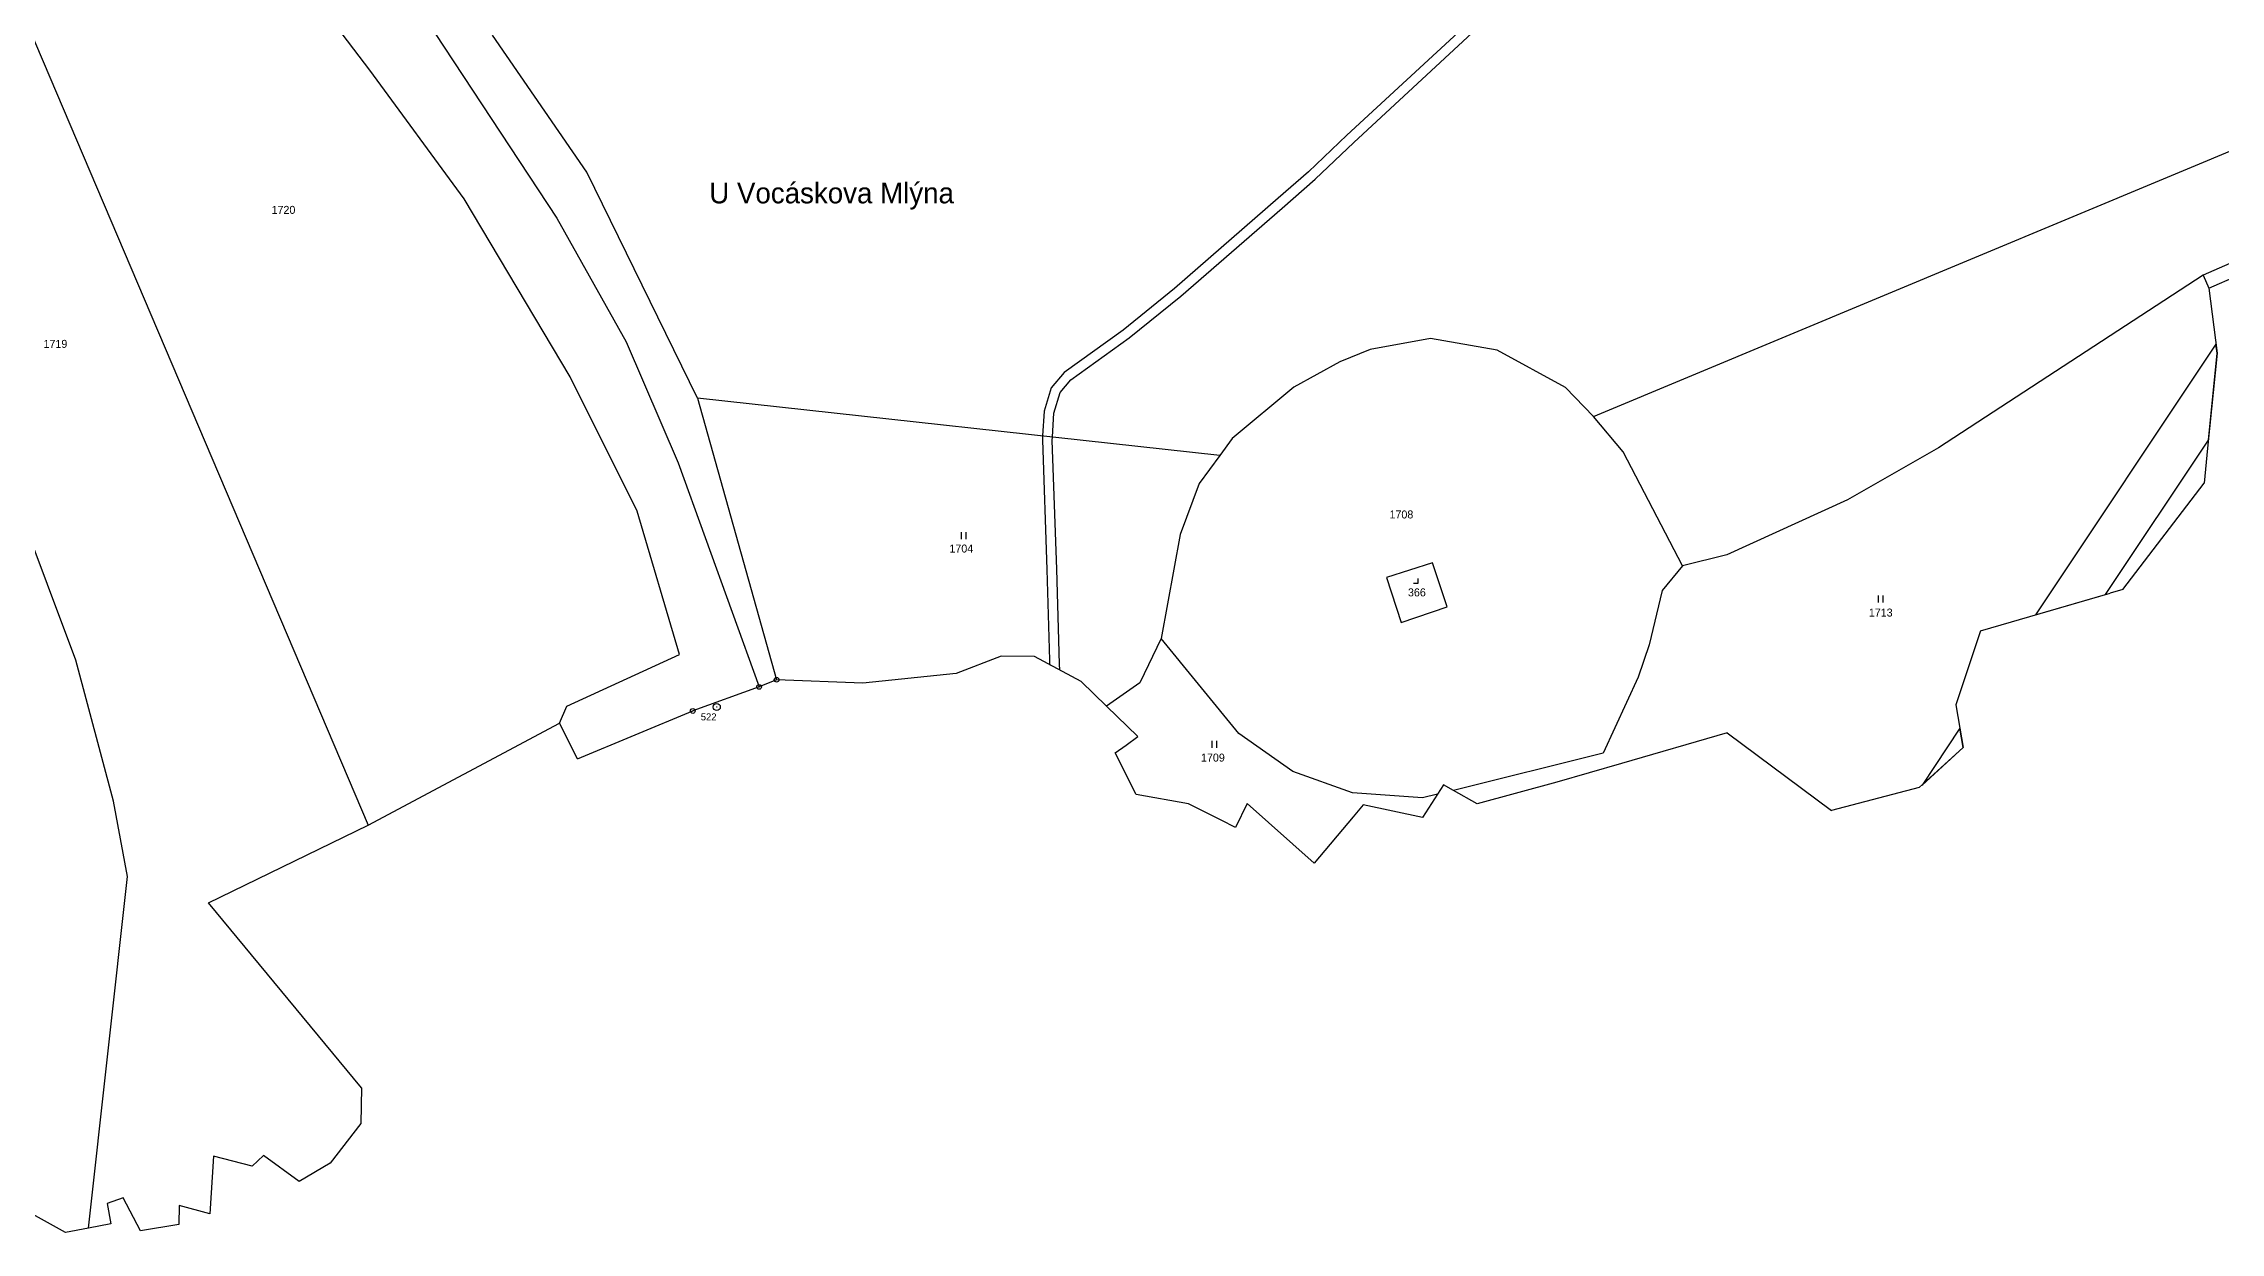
# Model space of a CAD drawing. Extents: x -820725 to -814908, y -1038210 to -1035296.
# Drawn here: x -817085.8 to -816623.3, y -1037958.7 to -1037705.9 of the extents above; entities that cross this region are included whole.
import ezdxf
from ezdxf.enums import TextEntityAlignment as Align

# ---------------------------------------------------------------- set-up
doc = ezdxf.new("R2010")
doc.units = 0
doc.header["$MEASUREMENT"] = 0
doc.linetypes.add('0_051C', pattern=[0])
doc.linetypes.add('0_206_2', pattern=[0])
for name, color, linetype in [('1009', 1, 'CONTINUOUS'), ('101', 1, 'CONTINUOUS'), ('1016', 1, 'CONTINUOUS'), ('105', 1, 'CONTINUOUS'), ('18', 1, 'CONTINUOUS'), ('20602', 1, 'CONTINUOUS'), ('21900', 1, 'CONTINUOUS'), ('23700', 1, 'CONTINUOUS'), ('306', 1, 'CONTINUOUS'), ('319', 1, 'CONTINUOUS')]:
    doc.layers.add(name, color=color, linetype=linetype)

# ---------------------------------------------------------------- blocks, each defined once
blk = doc.blocks.new('3_06$2')
at = {"layer": '306', "color": 255, "linetype": 'Continuous'}
for p, q in [((-0.51, 0), (-0.51, 1.5)), ((0.49, 0), (0.49, 1.5))]:
    blk.add_line(p, q, dxfattribs=at)
blk = doc.blocks.new('3_19$11')
at = {"layer": '319', "color": 255, "linetype": 'Continuous'}
for p, q in [((-1, 0), (0, 0)), ((0, 0), (0, 1))]:
    blk.add_line(p, q, dxfattribs=at)
blk = doc.blocks.new('1_01$12')
at = {"layer": '101', "color": 3, "linetype": 'Continuous'}
for radius in [0.75, 0.03]:
    blk.add_circle((0, 0), radius, dxfattribs=at)
blk = doc.blocks.new('1_05$13')
at = {"layer": '105', "color": 3, "linetype": 'Continuous'}
for radius in [0.5, 0.0303]:
    blk.add_circle((0, 0), radius, dxfattribs=at)

msp = doc.modelspace()

# ---------------------------------------------------------------- linework, layer by layer
at = {"layer": '20602', "color": 3, "linetype": '0_206_2'}
for p, q in [((-816625.73, -1037757.91), (-816583.95, -1037739.62)), ((-816625.73, -1037757.91), (-816624, -1037771.77)), ((-816624, -1037771.77), (-816626.03, -1037791.95)), ((-816626.03, -1037791.95), (-816626.78, -1037799.43)), ((-816644.03, -1037822), (-816626.78, -1037799.43)), ((-816644.03, -1037822), (-816646.71, -1037822.78)), ((-816674.27, -1037830.79), (-816646.71, -1037822.78)), ((-816674.27, -1037830.79), (-816679.52, -1037846.54)), ((-816882.37, -1037836.15), (-816891.91, -1037839.85)), ((-816875.29, -1037836.25), (-816882.37, -1037836.15)), ((-816865.34, -1037841.57), (-816875.29, -1037836.25)), ((-816891.91, -1037839.85), (-816911.73, -1037841.9)), ((-816933.79, -1037842.72), (-816947.88, -1037847.84)), ((-816930.08, -1037841.21), (-816933.79, -1037842.72)), ((-816911.73, -1037841.9), (-816930.08, -1037841.21)), ((-816859.95, -1037846.82), (-816865.34, -1037841.57)), ((-816972.4, -1037857.99), (-816947.88, -1037847.84)), ((-816853.31, -1037853.28), (-816859.95, -1037846.82)), ((-816679.52, -1037846.54), (-816678.64, -1037851.52)), ((-817016.85, -1037872.14), (-816976.19, -1037850.4)), ((-816972.4, -1037857.99), (-816976.19, -1037850.4)), ((-816855.83, -1037855.08), (-816853.31, -1037853.28)), ((-816728.12, -1037852.51), (-816750.55, -1037859)), ((-816728.12, -1037852.51), (-816705.94, -1037868.99)), ((-816678.64, -1037851.52), (-816677.92, -1037855.63)), ((-816858.15, -1037856.74), (-816855.83, -1037855.08)), ((-816853.68, -1037865.61), (-816858.15, -1037856.74)), ((-816750.55, -1037859), (-816764.3, -1037862.97)), ((-816677.92, -1037855.63), (-816687.27, -1037864.14)), ((-816788.34, -1037863.54), (-816789.62, -1037865.54)), ((-816786.23, -1037864.73), (-816788.34, -1037863.54)), ((-816764.3, -1037862.97), (-816781.23, -1037867.55)), ((-816687.27, -1037864.14), (-816705.94, -1037868.99)), ((-816842.59, -1037867.56), (-816853.68, -1037865.61)), ((-816835.64, -1037871.07), (-816842.59, -1037867.56)), ((-816830.1, -1037867.51), (-816832.6, -1037872.6)), ((-816815.84, -1037880.18), (-816830.1, -1037867.51)), ((-816805.45, -1037867.82), (-816807.6, -1037870.37)), ((-816792.83, -1037870.51), (-816805.45, -1037867.82)), ((-816789.62, -1037865.54), (-816792.83, -1037870.51)), ((-816781.23, -1037867.55), (-816786.23, -1037864.73)), ((-817050.79, -1037888.63), (-817016.85, -1037872.14)), ((-816832.6, -1037872.6), (-816835.64, -1037871.07)), ((-816807.6, -1037870.37), (-816815.84, -1037880.18)), ((-817018.29, -1037927.94), (-817050.79, -1037888.63)), ((-817018.29, -1037927.94), (-817018.45, -1037935.52)), ((-817018.45, -1037935.52), (-817024.95, -1037943.99)), ((-817049.75, -1037942.48), (-817050.53, -1037954.79)), ((-817041.49, -1037944.63), (-817049.75, -1037942.48)), ((-817039.11, -1037942.39), (-817041.49, -1037944.63)), ((-817031.5, -1037947.89), (-817039.11, -1037942.39)), ((-817024.95, -1037943.99), (-817031.5, -1037947.89)), ((-817068.95, -1037951.34), (-817072.31, -1037952.53)), ((-817065.26, -1037958.36), (-817068.95, -1037951.34)), ((-817081.17, -1037958.73), (-817088.17, -1037954.81)), ((-817072.31, -1037952.53), (-817071.56, -1037956.88)), ((-817057.03, -1037953.01), (-817057.12, -1037957.06)), ((-817050.53, -1037954.79), (-817057.03, -1037953.01)), ((-817076.31, -1037957.8), (-817081.17, -1037958.73)), ((-817071.56, -1037956.88), (-817076.31, -1037957.8)), ((-817057.12, -1037957.06), (-817065.26, -1037958.36))]:
    msp.add_line(p, q, dxfattribs=at)
at = {"layer": '21900', "color": 3, "linetype": 'Continuous'}
for p, q in [((-816626.93, -1037755.16), (-816625.73, -1037757.91)), ((-816835.92, -1037793.48), (-816946.86, -1037781.29)), ((-816946.86, -1037781.29), (-816930.08, -1037841.21))]:
    msp.add_line(p, q, dxfattribs=at)
for points in [[(-817127.38, -1037596.99), (-817105.63, -1037610.14), (-817062.54, -1037642.57), (-817036.66, -1037666.84), (-817004.69, -1037700.67), (-816976.77, -1037743.03), (-816962.06, -1037769.34), (-816950.99, -1037795.05), (-816933.79, -1037842.72)], [(-816976.19, -1037850.4), (-816974.66, -1037846.78), (-816950.73, -1037835.81), (-816959.71, -1037805.32), (-816973.91, -1037776.77), (-816996.48, -1037738.95), (-817016.51, -1037711.59), (-817024.65, -1037700.89), (-817061.43, -1037661.43), (-817105, -1037630.2), (-817137.02, -1037613.19)], [(-817138.05, -1037619.84), (-817117.77, -1037634.9), (-817067.31, -1037753.52), (-817016.85, -1037872.14)], [(-817076.31, -1037957.8), (-817068, -1037883), (-817071, -1037867), (-817079, -1037837), (-817115.59, -1037739.39), (-817152.18, -1037641.77)], [(-816756.5, -1037785.2), (-816574.4, -1037709.24), (-816447.68, -1037651.69)], [(-816946.86, -1037781.29), (-816970.41, -1037733.26), (-816990.43, -1037704.15)], [(-816481.03, -1037707.67), (-816546.38, -1037727.09), (-816584.92, -1037736.77), (-816626.93, -1037755.16)], [(-816626.93, -1037755.16), (-816683.22, -1037791.91), (-816702.56, -1037802.95), (-816728.19, -1037814.64), (-816737.61, -1037817)], [(-816803.98, -1037770.97), (-816810.43, -1037773.63), (-816820.16, -1037778.98), (-816833.3, -1037789.91), (-816835.92, -1037793.48)], [(-816756.5, -1037785.2), (-816762.48, -1037779.03), (-816777, -1037771.14), (-816791.11, -1037768.67), (-816803.98, -1037770.97)], [(-816737.61, -1037817), (-816750.23, -1037792.71), (-816756.5, -1037785.2)], [(-816835.92, -1037793.48), (-816840.31, -1037799.47), (-816844.35, -1037810.33), (-816848.33, -1037832.45)], [(-816790.71, -1037816.33), (-816800.5, -1037819.46), (-816797.34, -1037829.01), (-816787.57, -1037825.68), (-816790.71, -1037816.33)], [(-816737.61, -1037817), (-816741.92, -1037822.23), (-816744.7, -1037833.79), (-816747.01, -1037840.63), (-816754.47, -1037856.78), (-816786.23, -1037864.73)], [(-816848.33, -1037832.45), (-816852.92, -1037841.88), (-816859.95, -1037846.82)], [(-816789.62, -1037865.54), (-816792.83, -1037866.31), (-816807.73, -1037865.23), (-816820.36, -1037860.74), (-816831.83, -1037852.62), (-816848.33, -1037832.45)]]:
    msp.add_lwpolyline(points, dxfattribs=at)
at = {"layer": '23700', "color": 255, "linetype": '0_051C'}
msp.add_lwpolyline([(-816777.03, -1037695.89), (-816808.92, -1037725.39), (-816817.06, -1037733.19), (-816823.47, -1037738.78), (-816845.55, -1037758.02), (-816856.45, -1037766.83), (-816869.01, -1037775.87), (-816871.72, -1037779.1), (-816873.25, -1037784.1), (-816873.56, -1037789.34), (-816873.61, -1037790.27), (-816872.67, -1037817.74), (-816872.11, -1037837.06), (-816872.08, -1037837.96), (-816872.08, -1037837.96), (-816869.93, -1037839.11), (-816869.97, -1037837.9), (-816870.55, -1037817.68), (-816871.49, -1037790.29), (-816871.45, -1037789.58), (-816871.15, -1037784.48), (-816869.82, -1037780.14), (-816867.55, -1037777.43), (-816855.17, -1037768.51), (-816844.19, -1037759.64), (-816822.67, -1037740.89), (-816815.63, -1037734.75), (-816807.46, -1037726.93), (-816775.58, -1037697.43)], dxfattribs=at)
for points in [[(-816624.25, -1037769.81), (-816662.58, -1037827.39), (-816647.69, -1037823.06), (-816625.86, -1037790.28), (-816624, -1037771.77), (-816624.25, -1037769.81)], [(-816686.69, -1037863.61), (-816677.92, -1037855.63), (-816678.64, -1037851.52), (-816686.69, -1037863.61)]]:
    msp.add_lwpolyline(points, close=True, dxfattribs=at)

# ---------------------------------------------------------------- block references
at = {"layer": '101', "color": 0, "linetype": 'ByBlock'}
msp.add_blockref('1_01$12', (-816942.79, -1037847), dxfattribs=at)
at = {"layer": '105', "color": 0, "linetype": 'ByBlock'}
for p in [(-816930.08, -1037841.21), (-816933.79, -1037842.72), (-816947.88, -1037847.84)]:
    msp.add_blockref('1_05$13', p, dxfattribs=at)
at = {"layer": '306', "color": 0, "linetype": 'ByBlock'}
for p in [(-816890.29, -1037811.3), (-816695.47, -1037824.78), (-816837.03, -1037855.67)]:
    msp.add_blockref('3_06$2', p, dxfattribs=at)
at = {"layer": '319', "color": 0, "linetype": 'ByBlock'}
msp.add_blockref('3_19$11', (-816793.78, -1037820.67), dxfattribs=at)

# ---------------------------------------------------------------- texts
at = {"layer": '1009', "color": 255, "linetype": 'Continuous'}
msp.add_text('U Vocáskova Mlýna', height=4.4, dxfattribs=at).set_placement((-816918.39, -1037741.22), align=Align.BOTTOM_CENTER)
at = {"layer": '1016', "color": 174, "linetype": 'Continuous'}
msp.add_text('522', height=1.5, dxfattribs=at).set_placement((-816942.84, -1037849.09), align=Align.MIDDLE_RIGHT)
at = {"layer": '18', "color": 255, "linetype": 'Continuous'}
for s, p in [('1720', (-817034.86, -1037741.29)), ('1719', (-817083.32, -1037769.78)), ('1708', (-816797.32, -1037806.05)), ('1704', (-816890.83, -1037813.3)), ('366', (-816794.03, -1037822.62)), ('1713', (-816695.47, -1037826.91)), ('1709', (-816837.37, -1037857.75))]:
    msp.add_text(s, height=1.7, dxfattribs=at).set_placement(p, align=Align.MIDDLE_CENTER)

doc.saveas('drawing.dxf')
